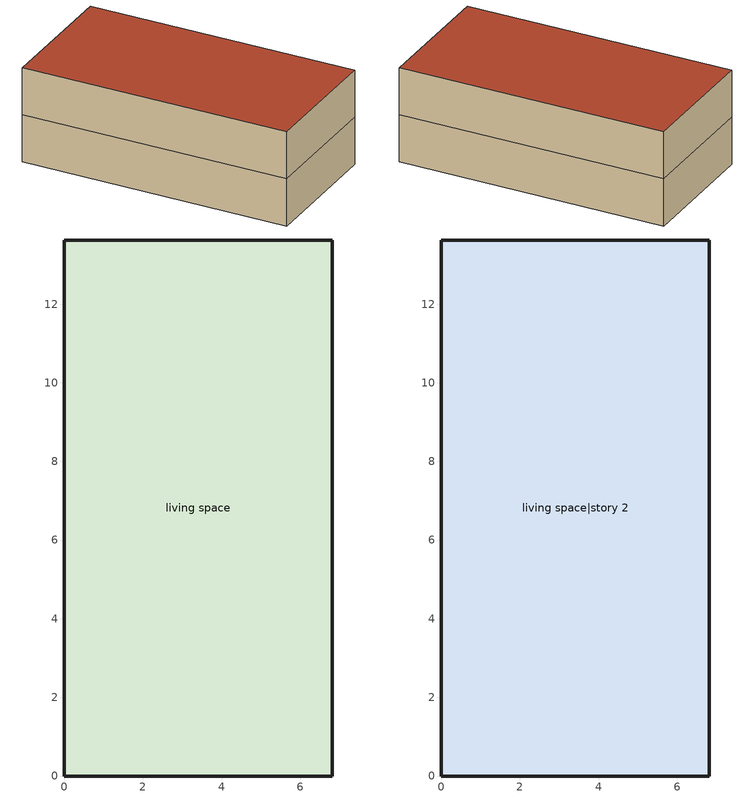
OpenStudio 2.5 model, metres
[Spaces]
living space
 floor ground: 0,0 0,13.63 6.82,13.63 6.82,0 z0
 wall outside: 0,13.63 0,0 6.82,0 6.82,13.63 0,13.63 z0:2.44
living space|story 2
 floor to living space: 0,0 0,13.63 6.82,13.63 6.82,0 z2.44
 wall outside: 0,13.63 0,0 6.82,0 6.82,13.63 0,13.63 z2.44:4.88
 roof outside: 6.82,0 6.82,13.63 0,13.63 0,0 z4.88
[Building]
Building: Standards Number of Stories=2; Standards Number of Above Ground Stories=2; Standards Building Type=singlefamilydetached; Standards Number of Living Units=1
[Site]
Denver Intl Ap_CO_USA: Latitude {deg}=39.83; Longitude {deg}=-104.65; Time Zone {hr}=-7; Elevation {m}=1650
[ClimateZones]
Climate Zone Institution Name 2=Building America; Climate Zone Document Year 2=0; Climate Zone Value 2=Cold
[Site:WaterMainsTemperature]
Calculation Method=Correlation; Annual Average Outdoor Air Temperature {C}=10.8753; Maximum Difference In Monthly Average Outdoor Air Temperatures {deltaC}=23.1524
[Site:GroundTemperature:BuildingSurface]
6.71281, 4.94206, 4.80025, 5.64056, 9.01395, 12.3716, 15.2825, 17.1265, 17.2832, 15.7834, 12.9467, 9.69205
[Site:GroundTemperature:Deep]
10.8753, 10.8753, 10.8753, 10.8753, 10.8753, 10.8753, 10.8753, 10.8753, 10.8753, 10.8753, 10.8753, 10.8753
[ThermalZone]
living zone: Use Ideal Air Loads=No
[Sizing:Zone]
living zone: Zone Cooling Design Supply Air Temperature Input Method=SupplyAirTemperature; Zone Cooling Design Supply Air Temperature {C}=14; Zone Cooling Design Supply Air Temperature Difference {deltaC}=11.11; Zone Heating Design Supply Air Temperature Input Method=SupplyAirTemperature; Zone Heating Design Supply Air Temperature {C}=40; Zone Heating Design Supply Air Temperature Difference {deltaC}=11.11; Zone Cooling Design Supply Air Humidity Ratio {kg-H2O/kg-air}=0.0085; Zone Heating Design Supply Air Humidity Ratio {kg-H2O/kg-air}=0.008; Cooling Design Air Flow Method=DesignDay; Heating Design Air Flow Method=DesignDay; Account for Dedicated Outdoor Air System=No; Dedicated Outdoor Air System Control Strategy=NeutralSupplyAir; Dedicated Outdoor Air Low Setpoint Temperature for Design {C}=autosize; Dedicated Outdoor Air High Setpoint Temperature for Design {C}=autosize
[Space] Space Type=Space Type 1; Thermal Zone=living zone; Building Unit=unit 1
living space; living space|story 2
[SpaceType]
Space Type 1: Standards Space Type=living
[BuildingUnit] Building Unit Type=Residential
unit 1; EPWWeatherInfo
